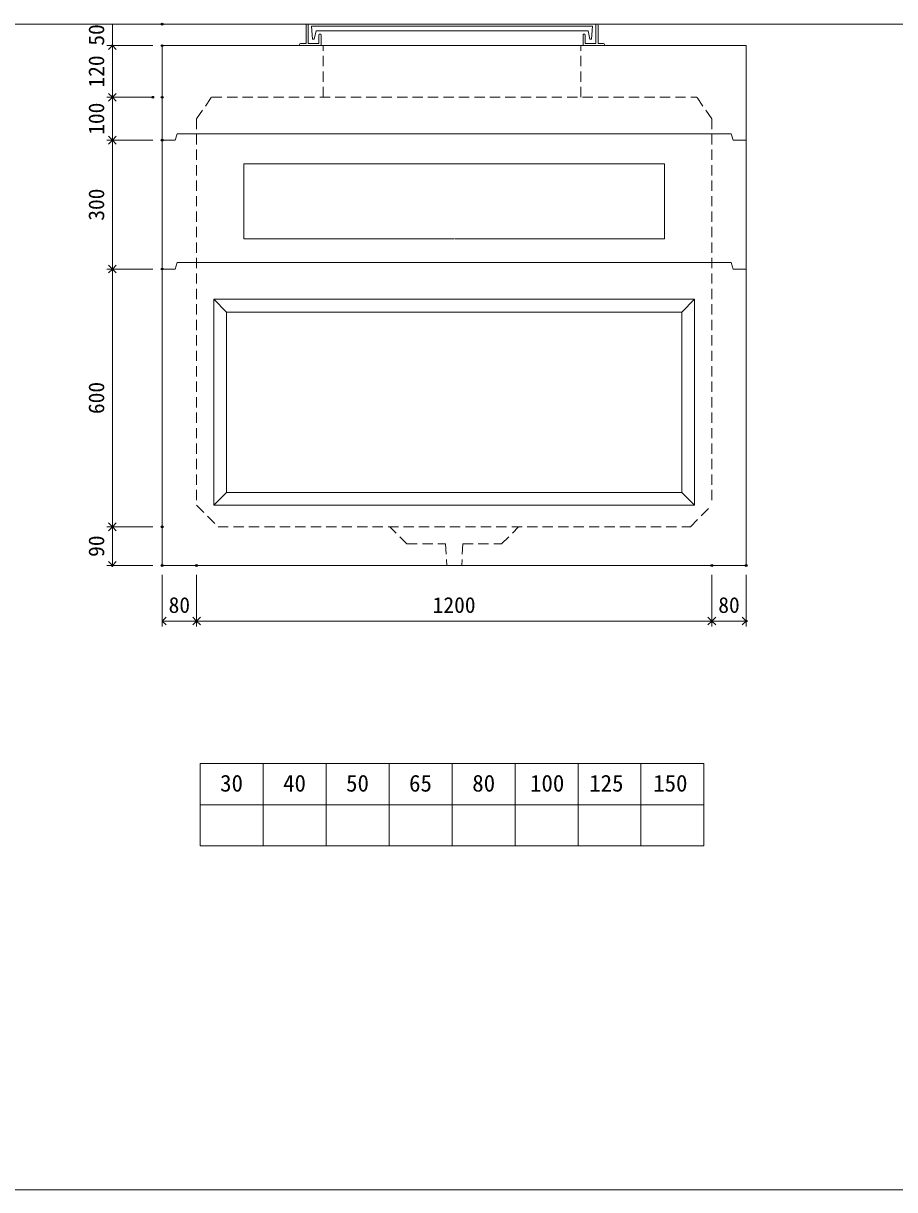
# Model space of a CAD drawing. Units: millimetres, scale not verified. Extents: x -6420 to 6420, y -3033 to 3033.
# Drawn here: x 2362 to 4391, y -2667 to 48 of the extents above; entities that cross this region are included whole.
import ezdxf
from ezdxf.enums import TextEntityAlignment as Align

# ---------------------------------------------------------------- set-up
doc = ezdxf.new("R2010")
doc.units = ezdxf.units.MM
doc.header["$LTSCALE"] = 20
doc.header["$PDMODE"] = 32
doc.header["$PDSIZE"] = 4
doc.linetypes.add('DASHED1', pattern=[1.8, 1.2, -0.6])
doc.linetypes.add('USER2', pattern=[50.8, 31.75, -6.35, 6.35, -6.35])
doc.layers.add('0-1_Defpoints', color=7, linetype='Continuous')
for name, color, linetype, lineweight in [('0-2_waku', 7, 'Continuous', 18), ('0-3_gaikei', 7, 'Continuous', 18), ('0-4_kakure', 7, 'DASHED1', 5), ('0-5_sunpou', 7, 'Continuous', 5), ('0-8_uchigawa', 6, 'Continuous', 18), ('0-A_futa', 3, 'Continuous', 18), ('0-B_GL', 4, 'Continuous', 18), ('0-D_文字１', 7, 'Continuous', 18), ('1-2_uchigawa2', 6, 'USER2', 18)]:
    doc.layers.add(name, color=color, linetype=linetype, lineweight=lineweight)
doc.styles.add('ＭＳ ゴシック', font='')
doc.styles.get('ＭＳ ゴシック').set_extended_font_data('MS Gothic')

# ---------------------------------------------------------------- blocks, each defined once
blk = doc.blocks.new('_Open90')
at = {"layer": '0-5_sunpou'}
blk.add_line((0, 0), (-1, 0), dxfattribs=at)
blk.add_lwpolyline([(-0.5, 0.5), (0, 0), (-0.5, -0.5)], dxfattribs=at)
blk = doc.blocks.new('D70')
at = {"layer": '0-1_Defpoints'}
for p in [(5268.24, 2069.83), (5152.23, 1469.83), (5268.24, 1469.83)]:
    blk.add_point(p, dxfattribs=at)
at = {"layer": '0-5_sunpou'}
for p, q in [((5246.24, 2069.83), (5139.23, 2069.83)), ((5152.23, 2051.83), (5152.23, 1487.83)), ((5246.24, 1469.83), (5139.23, 1469.83))]:
    blk.add_line(p, q, dxfattribs=at)
at = {"layer": '0-5_sunpou', "xscale": 18, "yscale": 18}
for p, rotation in [((5152.23, 2069.83), 90), ((5152.23, 1469.83), 270)]:
    blk.add_blockref('_Open90', p, dxfattribs=dict(at, rotation=rotation))
at = {"layer": '0-5_sunpou', "style": 'ＭＳ ゴシック'}
blk.add_text('600', height=36.66, rotation=90, dxfattribs=at).set_placement((5144.23, 1732.33), align=Align.BOTTOM_LEFT)
blk = doc.blocks.new('D71')
at = {"layer": '0-1_Defpoints'}
for p in [(5268.24, 1469.83), (5152.23, 1379.83), (5268.24, 1379.83)]:
    blk.add_point(p, dxfattribs=at)
at = {"layer": '0-5_sunpou'}
for p, q in [((5246.24, 1469.83), (5139.23, 1469.83)), ((5152.23, 1451.83), (5152.23, 1397.83)), ((5246.24, 1379.83), (5139.23, 1379.83))]:
    blk.add_line(p, q, dxfattribs=at)
at = {"layer": '0-5_sunpou', "xscale": 18, "yscale": 18}
for p, rotation in [((5152.23, 1469.83), 90), ((5152.23, 1379.83), 270)]:
    blk.add_blockref('_Open90', p, dxfattribs=dict(at, rotation=rotation))
at = {"layer": '0-5_sunpou', "style": 'ＭＳ ゴシック'}
blk.add_text('90', height=36.66, rotation=90, dxfattribs=at).set_placement((5144.23, 1399.83), align=Align.BOTTOM_LEFT)
blk = doc.blocks.new('D72')
at = {"layer": '0-1_Defpoints'}
for p in [(5268.24, 1379.83), (5348.24, 1379.83), (5348.24, 1250.51)]:
    blk.add_point(p, dxfattribs=at)
at = {"layer": '0-5_sunpou'}
for p, q in [((5268.24, 1357.83), (5268.24, 1237.51)), ((5348.24, 1357.83), (5348.24, 1237.51)), ((5286.24, 1250.51), (5330.24, 1250.51))]:
    blk.add_line(p, q, dxfattribs=at)
at = {"layer": '0-5_sunpou', "xscale": 18, "yscale": 18, "rotation": 180}
blk.add_blockref('_Open90', (5268.24, 1250.51), dxfattribs=at)
at = {"layer": '0-5_sunpou', "xscale": 18, "yscale": 18}
blk.add_blockref('_Open90', (5348.24, 1250.51), dxfattribs=at)
at = {"layer": '0-5_sunpou', "style": 'ＭＳ ゴシック'}
blk.add_text('80', height=36.66, dxfattribs=at).set_placement((5283.24, 1258.51), align=Align.BOTTOM_LEFT)
blk = doc.blocks.new('D73')
at = {"layer": '0-1_Defpoints'}
for p in [(5348.24, 1379.83), (6548.24, 1379.83), (6548.24, 1250.51)]:
    blk.add_point(p, dxfattribs=at)
at = {"layer": '0-5_sunpou'}
for p, q in [((5348.24, 1357.83), (5348.24, 1237.51)), ((6548.24, 1357.83), (6548.24, 1237.51)), ((5366.24, 1250.51), (6530.24, 1250.51))]:
    blk.add_line(p, q, dxfattribs=at)
at = {"layer": '0-5_sunpou', "xscale": 18, "yscale": 18, "rotation": 180}
blk.add_blockref('_Open90', (5348.24, 1250.51), dxfattribs=at)
at = {"layer": '0-5_sunpou', "xscale": 18, "yscale": 18}
blk.add_blockref('_Open90', (6548.24, 1250.51), dxfattribs=at)
at = {"layer": '0-5_sunpou', "style": 'ＭＳ ゴシック'}
blk.add_text('1200', height=36.66, dxfattribs=at).set_placement((5898.24, 1258.51), align=Align.BOTTOM_LEFT)
blk = doc.blocks.new('D74')
at = {"layer": '0-1_Defpoints'}
for p in [(6548.24, 1379.83), (6628.24, 1379.83), (6628.24, 1250.51)]:
    blk.add_point(p, dxfattribs=at)
at = {"layer": '0-5_sunpou'}
for p, q in [((6548.24, 1357.83), (6548.24, 1237.51)), ((6628.24, 1357.83), (6628.24, 1237.51)), ((6566.24, 1250.51), (6610.24, 1250.51))]:
    blk.add_line(p, q, dxfattribs=at)
at = {"layer": '0-5_sunpou', "xscale": 18, "yscale": 18, "rotation": 180}
blk.add_blockref('_Open90', (6548.24, 1250.51), dxfattribs=at)
at = {"layer": '0-5_sunpou', "xscale": 18, "yscale": 18}
blk.add_blockref('_Open90', (6628.24, 1250.51), dxfattribs=at)
at = {"layer": '0-5_sunpou', "style": 'ＭＳ ゴシック'}
blk.add_text('80', height=36.66, dxfattribs=at).set_placement((6563.24, 1258.51), align=Align.BOTTOM_LEFT)
blk = doc.blocks.new('D49')
at = {"layer": '0-1_Defpoints'}
for p in [(5268.24, 2589.83), (5152.23, 2469.83), (5268.24, 2469.83)]:
    blk.add_point(p, dxfattribs=at)
at = {"layer": '0-5_sunpou'}
for p, q in [((5246.24, 2589.83), (5139.23, 2589.83)), ((5152.23, 2571.83), (5152.23, 2487.83)), ((5246.24, 2469.83), (5139.23, 2469.83))]:
    blk.add_line(p, q, dxfattribs=at)
at = {"layer": '0-5_sunpou', "xscale": 18, "yscale": 18}
for p, rotation in [((5152.23, 2589.83), 90), ((5152.23, 2469.83), 270)]:
    blk.add_blockref('_Open90', p, dxfattribs=dict(at, rotation=rotation))
at = {"layer": '0-5_sunpou', "style": 'ＭＳ ゴシック'}
blk.add_text('120', height=36.66, rotation=90, dxfattribs=at).set_placement((5144.23, 2492.33), align=Align.BOTTOM_LEFT)
blk = doc.blocks.new('D53')
at = {"layer": '0-1_Defpoints'}
for p in [(5246.24, 2469.83), (5152.23, 2369.83), (5268.24, 2369.83)]:
    blk.add_point(p, dxfattribs=at)
at = {"layer": '0-5_sunpou'}
for p, q in [((5224.24, 2469.83), (5139.23, 2469.83)), ((5152.23, 2451.83), (5152.23, 2387.83)), ((5246.24, 2369.83), (5139.23, 2369.83))]:
    blk.add_line(p, q, dxfattribs=at)
at = {"layer": '0-5_sunpou', "xscale": 18, "yscale": 18}
for p, rotation in [((5152.23, 2469.83), 90), ((5152.23, 2369.83), 270)]:
    blk.add_blockref('_Open90', p, dxfattribs=dict(at, rotation=rotation))
at = {"layer": '0-5_sunpou', "style": 'ＭＳ ゴシック'}
blk.add_text('100', height=36.66, rotation=90, dxfattribs=at).set_placement((5144.23, 2382.33), align=Align.BOTTOM_LEFT)
blk = doc.blocks.new('D56')
at = {"layer": '0-1_Defpoints'}
for p in [(5268.24, 2369.83), (5152.23, 2069.83), (5268.24, 2069.83)]:
    blk.add_point(p, dxfattribs=at)
at = {"layer": '0-5_sunpou'}
for p, q in [((5246.24, 2369.83), (5139.23, 2369.83)), ((5152.23, 2351.83), (5152.23, 2087.83)), ((5246.24, 2069.83), (5139.23, 2069.83))]:
    blk.add_line(p, q, dxfattribs=at)
at = {"layer": '0-5_sunpou', "xscale": 18, "yscale": 18}
for p, rotation in [((5152.23, 2369.83), 90), ((5152.23, 2069.83), 270)]:
    blk.add_blockref('_Open90', p, dxfattribs=dict(at, rotation=rotation))
at = {"layer": '0-5_sunpou', "style": 'ＭＳ ゴシック'}
blk.add_text('300', height=36.66, rotation=90, dxfattribs=at).set_placement((5144.23, 2182.33), align=Align.BOTTOM_LEFT)
blk = doc.blocks.new('D61')
at = {"layer": '0-1_Defpoints'}
for p in [(5268.24, 2639.83), (5152.23, 2589.83), (5268.24, 2589.83)]:
    blk.add_point(p, dxfattribs=at)
at = {"layer": '0-5_sunpou'}
for p, q in [((5246.24, 2639.83), (5139.23, 2639.83)), ((5152.23, 2639.83), (5152.23, 2589.83)), ((5246.24, 2589.83), (5139.23, 2589.83))]:
    blk.add_line(p, q, dxfattribs=at)
at = {"layer": '0-5_sunpou', "style": 'ＭＳ ゴシック'}
blk.add_text('50', height=36.66, rotation=90, dxfattribs=at).set_placement((5144.23, 2589.83), align=Align.BOTTOM_LEFT)

msp = doc.modelspace()

# ---------------------------------------------------------------- linework, layer by layer
at = {"layer": '0-2_waku'}
for p, q in [((2773.33, -1675.35), (2773.33, -1867.35)), ((2773.33, -1675.35), (2773.33, -1867.35)), ((2773.33, -1675.35), (2773.33, -1867.35)), ((2773.33, -1675.35), (2773.33, -1867.35)), ((2773.33, -1675.35), (3946.67, -1675.35)), ((2920, -1675.35), (2920, -1867.35)), ((3066.67, -1675.35), (3066.67, -1867.35)), ((3066.67, -1675.35), (3066.67, -1867.35)), ((3213.33, -1675.35), (3213.33, -1867.35)), ((3360, -1675.35), (3360, -1867.35)), ((3506.67, -1675.35), (3506.67, -1867.35)), ((3653.33, -1675.35), (3653.33, -1867.35)), ((3800, -1675.35), (3800, -1867.35)), ((3946.67, -1675.35), (3946.67, -1867.35)), ((2773.33, -1771.35), (3946.67, -1771.35)), ((2773.33, -1867.35), (3946.67, -1867.35)), ((-1740, -2667.35), (6420, -2667.35))]:
    msp.add_line(p, q, dxfattribs=at)
at = {"layer": '0-3_gaikei'}
for p, q in [((2685, -4.35), (4045, -4.35)), ((2685, -4.35), (2685, -1214.35)), ((4045, -4.35), (4045, -1214.35)), ((2715, -224.35), (2720, -209.35)), ((2720, -209.35), (4010, -209.35)), ((4015, -224.35), (4010, -209.35)), ((2715, -224.35), (2685, -224.35)), ((2715, -224.35), (2685, -224.35)), ((2715, -224.35), (2685, -224.35)), ((4045, -224.35), (4015, -224.35)), ((2715, -524.35), (2720, -509.35)), ((2715, -524.35), (2720, -509.35)), ((2720, -509.35), (4010, -509.35)), ((2720, -509.35), (4010, -509.35)), ((4015, -524.35), (4010, -509.35)), ((4015, -524.35), (4010, -509.35)), ((2715, -524.35), (2685, -524.35)), ((2715, -524.35), (2685, -524.35)), ((4045, -524.35), (4015, -524.35)), ((4045, -524.35), (4015, -524.35)), ((4045, -1214.35), (2685, -1214.35))]:
    msp.add_line(p, q, dxfattribs=at)
at = {"layer": '0-4_kakure'}
for p, q in [((3060, -124.35), (3060, -4.35)), ((3660, -124.35), (3660, -4.35)), ((2765, -174.35), (2800, -124.35)), ((2800, -124.35), (3930, -124.35)), ((3965, -174.35), (3930, -124.35)), ((2765, -174.35), (2765, -1074.35)), ((3965, -174.35), (3965, -1074.35)), ((3915, -1124.35), (3965, -1074.35)), ((3255, -1164.35), (3215, -1124.35)), ((3255, -1164.35), (3345, -1164.35)), ((3345, -1164.35), (3347.5, -1214.35)), ((3385, -1164.35), (3382.5, -1214.35))]:
    msp.add_line(p, q, dxfattribs=at)
for points in [[(2765, -1074.35), (2815, -1124.35), (3915, -1124.35)], [(3385, -1164.35), (3475, -1164.35), (3515, -1124.35)]]:
    msp.add_lwpolyline(points, dxfattribs=at)
at = {"layer": '0-8_uchigawa'}
for p, q in [((2805, -594.35), (3925, -594.35)), ((2805, -594.35), (2805, -1074.35)), ((2805, -594.35), (2835, -624.35)), ((3925, -594.35), (3895, -624.35)), ((3925, -1074.35), (3925, -594.35)), ((2835, -624.35), (3895, -624.35)), ((2835, -624.35), (2835, -1044.35)), ((3895, -1044.35), (3895, -624.35)), ((2805, -1074.35), (2835, -1044.35)), ((2835, -1044.35), (3895, -1044.35)), ((3925, -1074.35), (3895, -1044.35)), ((2805, -1074.35), (3925, -1074.35))]:
    msp.add_line(p, q, dxfattribs=at)
at = {"layer": '0-A_futa'}
for p, q in [((3020, 43.65), (3020, 0.65)), ((3022, 45.65), (3025, 45.65)), ((3025, 45.65), (3025, 0.65)), ((3032.81, 41.15), (3687.14, 41.15)), ((3032.81, 41.15), (3035.3, 11.15)), ((3043.33, 30.15), (3039.01, 11.15)), ((3043.33, 30.15), (3676.67, 30.15)), ((3676.67, 30.15), (3680.99, 11.15)), ((3687.14, 41.15), (3684.89, 11.15)), ((3695, 45.65), (3698, 45.65)), ((3700, 43.65), (3700, 0.65)), ((3007, 0.65), (3020, 0.65)), ((3025, 0.65), (3050, 0.65)), ((3035.3, 11.15), (3039.01, 11.15)), ((3050, 20.65), (3050, 0.65)), ((3052, 22.65), (3053, 22.65)), ((3055, 20.65), (3055, -4.35)), ((3665, 20.65), (3665, -4.35)), ((3668, 22.65), (3667, 22.65)), ((3670, 20.65), (3670, 0.65)), ((3684.89, 11.15), (3680.99, 11.15)), ((3713, 0.65), (3700, 0.65)), ((3005, -1.35), (3005, -2.35)), ((3060, -4.35), (3007, -4.35)), ((3665, -4.35), (3713, -4.35)), ((3715, -1.35), (3715, -2.35))]:
    msp.add_line(p, q, dxfattribs=at)
msp.add_lwpolyline([(3695, 45.65), (3695, 0.65), (3670, 0.65)], dxfattribs=at)
for centre, start, end in [((3022, 43.65), 90, 180), ((3698, 43.65), 0, 90), ((3007, -1.35), 90, 180), ((3052, 20.65), 90, 180), ((3053, 20.65), 0, 90), ((3667, 20.65), 90, 180), ((3668, 20.65), 0, 90), ((3713, -1.35), 0, 90), ((3007, -2.35), 180, 270), ((3713, -2.35), 270, 0)]:
    msp.add_arc(centre, 2, start, end, dxfattribs=at)
at = {"layer": '0-B_GL'}
msp.add_line((-1740, 45.65), (6420, 45.65), dxfattribs=at)
at = {"layer": '1-2_uchigawa2'}
for p, q in [((2875, -279.35), (3365, -279.35)), ((2875, -279.35), (2875, -454.35)), ((3855, -279.35), (3365, -279.35)), ((3855, -279.35), (3855, -454.35)), ((2875, -454.35), (3364.39, -454.35)), ((3855, -454.35), (3365.62, -454.35))]:
    msp.add_line(p, q, dxfattribs=at)

# ---------------------------------------------------------------- block references
at = {"layer": '0-5_sunpou'}
for name in ['D61', 'D49', 'D53', 'D56', 'D70', 'D71', 'D72', 'D73', 'D74']:
    msp.add_blockref(name, (-2583.24, -2594.19), dxfattribs=at)

# ---------------------------------------------------------------- texts
at = {"layer": '0-D_文字１', "style": 'ＭＳ ゴシック'}
for s, p in [('30', (2819.92, -1752.44)), ('40', (2966.58, -1752.44)), ('50', (3113.25, -1752.44)), ('65', (3259.92, -1752.44)), ('80', (3407.13, -1752.44)), ('100', (3541.62, -1752.44)), ('125', (3679.48, -1752.44)), ('150', (3828.49, -1752.44))]:
    msp.add_text(s, height=39.1, dxfattribs=at).set_placement(p, align=Align.BOTTOM_LEFT)

doc.saveas('drawing.dxf')
